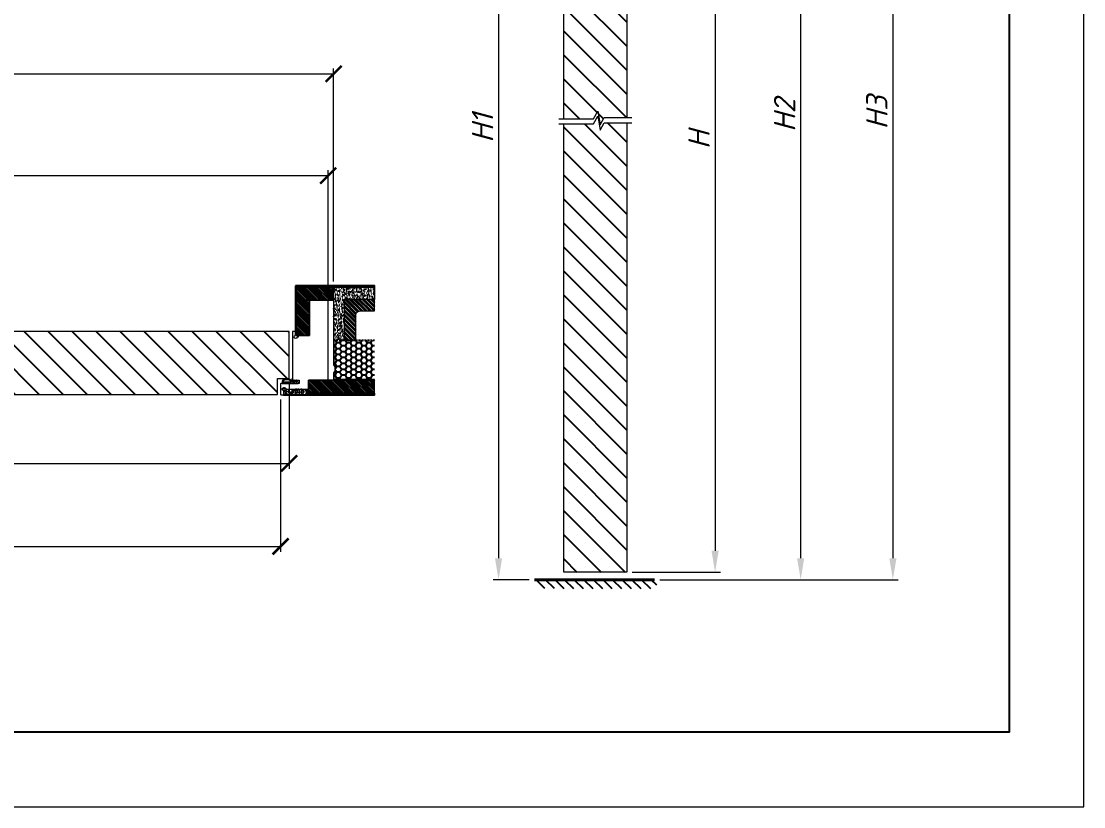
# Model space of a CAD drawing. Header units: millimetres. Extents: x 302870 to 307348, y 96600 to 99758.
# Drawn here: x 306354 to 307348, y 96600 to 97335 of the extents above; entities that cross this region are included whole.
import ezdxf

# ---------------------------------------------------------------- set-up
doc = ezdxf.new("R2010")
doc.units = ezdxf.units.MM
doc.linetypes.add('K5LT_THIN_INCLUDED_TO_HATCHING', pattern=[0])
doc.linetypes.add('TRATTOPUNTO', pattern=[25.4, 12.7, -6.35, 0, -6.35])
doc.layers.get('Defpoints').update_dxf_attribs({"color": 172})
for name, color, linetype, lineweight in [('A34_Detail', 253, 'Continuous', 25), ('Короба', 7, 'Continuous', 15), ('Размеры', 7, 'Continuous', 9), ('Стены', 7, 'Continuous', 40), ('Штамп-текст', 7, 'Continuous', 9)]:
    doc.layers.add(name, color=color, linetype=linetype, lineweight=lineweight)
doc.layers.add('RETINI', color=7, linetype='Continuous')
doc.styles.add('л30', font='isocpeur.ttf', dxfattribs={"oblique": 15})
doc.dimstyles.new('ISO-26', dxfattribs={"dimtxt": 20, "dimasz": 20, "dimexe": 5, "dimexo": 5, "dimgap": 5, "dimtad": 1, "dimdec": 1, "dimzin": 9, "dimdsep": 46, "dimtxsty": 'л30', "dimcen": 2.5, "dimclrd": 256, "dimclre": 7, "dimclrt": 256, "dimadec": 0, "dimazin": 0, "dimtfac": 1, "dimtdec": 1, "dimtmove": 0, "dimatfit": 3, "dimfxl": 1, "dimlwd": 5, "dimlwe": 5, "dimarcsym": 0})
pattern_1 = [(50, (162155.79, -27909.3642), (4.554616725, -0.39847714), [0.47625, -5.23875]), (355, (162155.79, -27909.364), (-0.88108554, 4.77642113), [0.381, -4.1910146]), (100.4514447, (162156.1697, -27909.3974), (3.67353118, 4.3779438), [0.40475022, -4.45225611]), (46.1842, (162155.79, -27908.094), (6.77697602, -1.0510582), [0.714375, -7.858125]), (96.6355576, (162156.355, -27908.182), (5.93510335, 6.18565311), [0.60712558, -6.6783902]), (351.184151, (162155.79, -27908.094), (5.93510335, 6.18565311), [0.57149918, -6.2864933]), (21, (162156.425, -27908.4117), (3.79035978, -2.556629955), [0.47625, -5.23875]), (326, (162156.425, -27908.4117), (1.54505071, 4.60469915), [0.381, -4.191]), (71.451445, (162156.741, -27908.625), (5.33541048, 2.04806922), [0.40475022, -4.45224844]), (37.5, (162155.7902, -27909.3642), (0.077215081, 2.113875972), [0, -4.1402, 0, -4.2545, 0, -4.206875]), (7.5, (162155.7902, -27909.3642), (1.670491563, 2.50451437), [0, -2.4257, 0, -4.04495, 0, -1.603375]), (327.5, (162154.3741, -27909.3642), (3.389764879, -0.1432186), [0, -1.5875, 0, -4.953, 0, -6.57225]), (317.5, (162153.739, -27909.3642), (3.703229535, 0.635662276), [0, -2.06375, 0, -3.2893, 0, -4.66725])]
pattern_2 = [(135, (162155.7902, -27909.3642), (-1.122532015, -1.122532015), [])]
pattern_3 = [(135, (176579.362, -28800.527), (-11.2253202, -11.2253202), [])]

# ---------------------------------------------------------------- blocks, each defined once
blk = doc.blocks.new('_ArchTick')
at = {"color": 0, "linetype": 'ByBlock', "const_width": 0.15}
blk.add_lwpolyline([(-0.5, -0.5), (0.5, 0.5)], dxfattribs=at)
blk = doc.blocks.new('*D16')
at = {"layer": 'Defpoints', "color": 0, "ltscale": 5, "transparency": 16777216}
for p in [(305392.83, 96986.26), (306596.83, 96986.26), (306596.83, 96843.85)]:
    blk.add_point(p, dxfattribs=at)
at = {"layer": 'Размеры', "color": 7, "lineweight": 5, "ltscale": 5, "transparency": 16777216}
for p, q in [((305392.83, 96981.26), (305392.83, 96838.85)), ((306596.83, 96981.26), (306596.83, 96838.85))]:
    blk.add_line(p, q, dxfattribs=at)
at = {"layer": 'Размеры', "lineweight": 5, "ltscale": 5, "transparency": 16777216}
blk.add_line((305392.83, 96843.85), (306596.83, 96843.85), dxfattribs=at)
at = {"layer": 'Размеры', "lineweight": 5, "ltscale": 5, "transparency": 16777216, "xscale": 15, "yscale": 15, "zscale": 15, "rotation": 180}
blk.add_blockref('_ArchTick', (305392.83, 96843.85), dxfattribs=at)
at = {"layer": 'Размеры', "lineweight": 5, "ltscale": 5, "transparency": 16777216, "xscale": 15, "yscale": 15, "zscale": 15}
blk.add_blockref('_ArchTick', (306596.83, 96843.85), dxfattribs=at)
at = {"layer": 'Размеры', "ltscale": 5, "transparency": 16777216, "insert": (305994.83, 96858.85), "char_height": 20, "attachment_point": 5, "style": 'л30'}
blk.add_mtext('L1', dxfattribs=at)
blk = doc.blocks.new('*D18')
at = {"layer": 'Defpoints', "color": 0, "ltscale": 5, "transparency": 16777216}
for p in [(306604.83, 97001.03), (305990.83, 96985.98), (306604.83, 96921.5)]:
    blk.add_point(p, dxfattribs=at)
at = {"layer": 'Размеры', "color": 7, "lineweight": 5, "ltscale": 5, "transparency": 16777216}
for p, q in [((306604.83, 96996.03), (306604.83, 96916.5)), ((305990.83, 96980.98), (305990.83, 96916.5))]:
    blk.add_line(p, q, dxfattribs=at)
at = {"layer": 'Размеры', "lineweight": 5, "ltscale": 5, "transparency": 16777216}
blk.add_line((305990.83, 96921.5), (306604.83, 96921.5), dxfattribs=at)
at = {"layer": 'Размеры', "lineweight": 5, "ltscale": 5, "transparency": 16777216, "xscale": 15, "yscale": 15, "zscale": 15, "rotation": 180}
blk.add_blockref('_ArchTick', (305990.83, 96921.5), dxfattribs=at)
at = {"layer": 'Размеры', "lineweight": 5, "ltscale": 5, "transparency": 16777216, "xscale": 15, "yscale": 15, "zscale": 15}
blk.add_blockref('_ArchTick', (306604.83, 96921.5), dxfattribs=at)
at = {"layer": 'Размеры', "ltscale": 5, "transparency": 16777216, "insert": (306288.02, 96936.5), "char_height": 20, "attachment_point": 5, "style": 'л30'}
blk.add_mtext('L', dxfattribs=at)
blk = doc.blocks.new('*D19')
at = {"layer": 'Defpoints', "color": 0, "ltscale": 5, "transparency": 16777216}
for p in [(306641.24, 97190.76), (305348.43, 97074.26), (306641.24, 97074.26)]:
    blk.add_point(p, dxfattribs=at)
at = {"layer": 'Размеры', "color": 7, "lineweight": 5, "ltscale": 5, "transparency": 16777216}
for p, q in [((305348.43, 97079.26), (305348.43, 97195.76)), ((306641.24, 97079.26), (306641.24, 97195.76))]:
    blk.add_line(p, q, dxfattribs=at)
at = {"layer": 'Размеры', "lineweight": 5, "ltscale": 5, "transparency": 16777216}
blk.add_line((305348.43, 97190.76), (306641.24, 97190.76), dxfattribs=at)
at = {"layer": 'Размеры', "lineweight": 5, "ltscale": 5, "transparency": 16777216, "xscale": 15, "yscale": 15, "zscale": 15, "rotation": 180}
blk.add_blockref('_ArchTick', (305348.43, 97190.76), dxfattribs=at)
at = {"layer": 'Размеры', "lineweight": 5, "ltscale": 5, "transparency": 16777216, "xscale": 15, "yscale": 15, "zscale": 15}
blk.add_blockref('_ArchTick', (306641.24, 97190.76), dxfattribs=at)
at = {"layer": 'Размеры', "ltscale": 5, "transparency": 16777216, "insert": (306074.05, 97205.76), "char_height": 20, "attachment_point": 5, "style": 'л30'}
blk.add_mtext('L2', dxfattribs=at)
blk = doc.blocks.new('*D20')
at = {"layer": 'Defpoints', "color": 0, "ltscale": 5, "transparency": 16777216}
for p in [(306646.44, 97285.93), (306646.44, 97086.76), (305343.22, 97073.14)]:
    blk.add_point(p, dxfattribs=at)
at = {"layer": 'Размеры', "color": 7, "lineweight": 5, "ltscale": 5, "transparency": 16777216}
for p, q in [((305343.22, 97078.14), (305343.22, 97290.93)), ((306646.44, 97091.76), (306646.44, 97290.93))]:
    blk.add_line(p, q, dxfattribs=at)
at = {"layer": 'Размеры', "lineweight": 5, "ltscale": 5, "transparency": 16777216}
blk.add_line((305343.22, 97285.93), (306646.44, 97285.93), dxfattribs=at)
at = {"layer": 'Размеры', "lineweight": 5, "ltscale": 5, "transparency": 16777216, "xscale": 15, "yscale": 15, "zscale": 15, "rotation": 180}
blk.add_blockref('_ArchTick', (305343.22, 97285.93), dxfattribs=at)
at = {"layer": 'Размеры', "lineweight": 5, "ltscale": 5, "transparency": 16777216, "xscale": 15, "yscale": 15, "zscale": 15}
blk.add_blockref('_ArchTick', (306646.44, 97285.93), dxfattribs=at)
at = {"layer": 'Размеры', "ltscale": 5, "transparency": 16777216, "insert": (306068.83, 97300.93), "char_height": 20, "attachment_point": 5, "style": 'л30'}
blk.add_mtext('L3', dxfattribs=at)
blk = doc.blocks.new('*D5')
at = {"layer": 'Defpoints', "color": 0, "ltscale": 5, "transparency": 16777216}
for p in [(306861.91, 97657.94), (306800.67, 96812.69, 0), (306834.24, 96812.69)]:
    blk.add_point(p, dxfattribs=at)
at = {"layer": 'Размеры', "color": 7, "lineweight": 5, "ltscale": 5, "transparency": 16777216}
for p, q in [((306856.91, 97657.94, 0), (306795.67, 97657.94, 0)), ((306829.24, 96812.69, 0), (306795.67, 96812.69, 0))]:
    blk.add_line(p, q, dxfattribs=at)
at = {"layer": 'Размеры', "lineweight": 5, "ltscale": 5, "transparency": 16777216}
blk.add_line((306800.67, 97637.94, 0), (306800.67, 96832.69, 0), dxfattribs=at)
at = {"layer": 'Размеры', "ltscale": 5, "transparency": 16777216}
for points in [[(306797.34, 97637.94, 0), (306804, 97637.94, 0), (306800.67, 97657.94, 0)], [(306797.34, 96832.69, 0), (306804, 96832.69, 0), (306800.67, 96812.69, 0)]]:
    blk.add_solid(points, dxfattribs=at)
at = {"layer": 'Размеры', "ltscale": 5, "transparency": 16777216, "insert": (306785.67, 97235.31, 0), "char_height": 20, "attachment_point": 5, "rotation": 90, "style": 'л30'}
blk.add_mtext('H1', dxfattribs=at)
blk = doc.blocks.new('*D6')
at = {"layer": 'Defpoints', "color": 0, "ltscale": 5, "transparency": 16777216}
for p in [(306920.62, 97665.94), (306920.62, 96819.69), (307003.14, 96819.69, 0)]:
    blk.add_point(p, dxfattribs=at)
at = {"layer": 'Размеры', "color": 7, "lineweight": 5, "ltscale": 5, "transparency": 16777216}
for p, q in [((306925.62, 97665.94, 0), (307008.14, 97665.94, 0)), ((306925.62, 96819.69, 0), (307008.14, 96819.69, 0))]:
    blk.add_line(p, q, dxfattribs=at)
at = {"layer": 'Размеры', "lineweight": 5, "ltscale": 5, "transparency": 16777216}
blk.add_line((307003.14, 97645.94, 0), (307003.14, 96839.69, 0), dxfattribs=at)
at = {"layer": 'Размеры', "ltscale": 5, "transparency": 16777216}
for points in [[(306999.81, 97645.94, 0), (307006.47, 97645.94, 0), (307003.14, 97665.94, 0)], [(306999.81, 96839.69, 0), (307006.47, 96839.69, 0), (307003.14, 96819.69, 0)]]:
    blk.add_solid(points, dxfattribs=at)
at = {"layer": 'Размеры', "ltscale": 5, "transparency": 16777216, "insert": (306988.14, 97224.31, 0), "char_height": 20, "attachment_point": 5, "rotation": 90, "style": 'л30'}
blk.add_mtext('H', dxfattribs=at)
blk = doc.blocks.new('*D7')
at = {"layer": 'Defpoints', "color": 0, "ltscale": 5, "transparency": 16777216}
for p in [(306949.91, 97702.34), (306946.58, 96812.69), (307083.17, 96812.69, 0)]:
    blk.add_point(p, dxfattribs=at)
at = {"layer": 'Размеры', "color": 7, "lineweight": 5, "ltscale": 5, "transparency": 16777216}
for p, q in [((306954.91, 97702.34, 0), (307088.17, 97702.34, 0)), ((306951.58, 96812.69, 0), (307088.17, 96812.69, 0))]:
    blk.add_line(p, q, dxfattribs=at)
at = {"layer": 'Размеры', "lineweight": 5, "ltscale": 5, "transparency": 16777216}
blk.add_line((307083.17, 97682.34, 0), (307083.17, 96832.69, 0), dxfattribs=at)
at = {"layer": 'Размеры', "ltscale": 5, "transparency": 16777216}
for points in [[(307079.84, 97682.34, 0), (307086.51, 97682.34, 0), (307083.17, 97702.34, 0)], [(307079.84, 96832.69, 0), (307086.51, 96832.69, 0), (307083.17, 96812.69, 0)]]:
    blk.add_solid(points, dxfattribs=at)
at = {"layer": 'Размеры', "ltscale": 5, "transparency": 16777216, "insert": (307068.17, 97247.27, 0), "char_height": 20, "attachment_point": 5, "rotation": 90, "style": 'л30'}
blk.add_mtext('H2', dxfattribs=at)
blk = doc.blocks.new('*D8')
at = {"layer": 'Defpoints', "color": 0, "ltscale": 5, "transparency": 16777216}
for p in [(306962.41, 97708.94), (306946.58, 96812.69), (307169.44, 96812.69, 0)]:
    blk.add_point(p, dxfattribs=at)
at = {"layer": 'Размеры', "color": 7, "lineweight": 5, "ltscale": 5, "transparency": 16777216}
for p, q in [((306967.41, 97708.94, 0), (307174.44, 97708.94, 0)), ((306951.58, 96812.69, 0), (307174.44, 96812.69, 0))]:
    blk.add_line(p, q, dxfattribs=at)
at = {"layer": 'Размеры', "lineweight": 5, "ltscale": 5, "transparency": 16777216}
blk.add_line((307169.44, 97688.94, 0), (307169.44, 96832.69, 0), dxfattribs=at)
at = {"layer": 'Размеры', "ltscale": 5, "transparency": 16777216}
for points in [[(307166.11, 97688.94, 0), (307172.78, 97688.94, 0), (307169.44, 97708.94, 0)], [(307166.11, 96832.69, 0), (307172.78, 96832.69, 0), (307169.44, 96812.69, 0)]]:
    blk.add_solid(points, dxfattribs=at)
at = {"layer": 'Размеры', "ltscale": 5, "transparency": 16777216, "insert": (307154.44, 97249.82, 0), "char_height": 20, "attachment_point": 5, "rotation": 90, "style": 'л30'}
blk.add_mtext('H3', dxfattribs=at)

msp = doc.modelspace()

# ---------------------------------------------------------------- hatches: boundary and pattern name
at = {"layer": 'A34_Detail'}
h = msp.add_hatch(dxfattribs=at)
h.set_pattern_fill('ANSI31', color=256, scale=0.5, angle=90, style=0)
h.set_pattern_definition(pattern_2)
h.paths.add_polyline_path([(306611.43, 97074.26), (306646.44, 97074.26), (306646.44, 97086.76), (306611.43, 97086.76)])
h = msp.add_hatch(dxfattribs=at)
h.set_pattern_fill('ANSI31', color=256, scale=0.5, angle=90, style=0)
h.set_pattern_definition(pattern_2)
h.paths.add_polyline_path([(306623.93, 97041.26), (306623.93, 97074.26), (306611.43, 97074.26), (306611.43, 97041.26)])
h = msp.add_hatch(dxfattribs=at)
h.set_pattern_fill('ANSI31', color=256, scale=0.5, angle=90, style=0)
h.set_pattern_definition(pattern_2)
h.paths.add_polyline_path([(306622.94, 96986.77), (306684.75, 96986.77), (306684.75, 96999.27), (306622.94, 96999.27)])
at = {"layer": 'RETINI', "linetype": 'Continuous'}
h = msp.add_hatch(dxfattribs=at)
h.set_pattern_fill('ANSI31', color=8, scale=5, angle=90)
h.set_pattern_definition(pattern_3)
h.paths.add_polyline_path([(306861.62, 97654.92), (306876.67, 97654.92), (306876.67, 97665.94), (306920.62, 97665.94), (306920.62, 97245), (306899.55, 97245), (306895.6, 97238.17), (306893.5, 97251.17), (306889.37, 97244.02), (306861.62, 97244.02)])
h = msp.add_hatch(dxfattribs=at)
h.set_pattern_fill('ANSI31', color=8, scale=5, angle=90)
h.set_pattern_definition(pattern_3)
h.paths.add_polyline_path([(306861.62, 97239.15), (306889.37, 97239.15), (306893.5, 97246.3), (306895.6, 97233.31), (306899.55, 97240.14), (306920.62, 97240.14), (306920.62, 96819.69), (306861.62, 96819.69)])
h = msp.add_hatch(dxfattribs=at)
h.set_pattern_fill('AR-CONC', color=8, scale=0.025, style=0)
h.set_pattern_definition(pattern_1)
h.paths.add_polyline_path([(306610.85, 97087.76), (306610.85, 97043.92), (306611.43, 97043.92), (306611.43, 97086.76), (306684.75, 97086.76), (306684.75, 97087.76)])
h = msp.add_hatch(dxfattribs=at)
h.set_pattern_fill('AR-CONC', color=8, scale=0.025, angle=90, style=0)
h.set_pattern_definition([(140, (162155.79, -27909.3642), (0.39847714, 4.554616725), [0.47625, -5.23875]), (85, (162155.79, -27909.364), (-4.77642113, -0.88108554), [0.381, -4.1910146]), (190.4514447, (162155.8234, -27908.9847), (-4.3779438, 3.67353118), [0.40475022, -4.45225611]), (136.1842, (162154.52, -27909.364), (1.0510582, 6.77697602), [0.714375, -7.858125]), (186.6355576, (162154.608, -27908.7995), (-6.18565311, 5.93510335), [0.60712558, -6.6783902]), (81.184151, (162154.52, -27909.364), (-6.18565311, 5.93510335), [0.57149918, -6.2864933]), (111, (162154.8377, -27908.7292), (2.556629955, 3.79035978), [0.47625, -5.23875]), (56, (162154.8377, -27908.729), (-4.60469915, 1.54505071), [0.381, -4.191]), (161.451445, (162155.0507, -27908.4134), (-2.04806922, 5.33541048), [0.40475022, -4.45224844]), (127.5, (162155.7902, -27909.3642), (-2.113875972, 0.077215081), [0, -4.1402, 0, -4.2545, 0, -4.206875]), (97.5, (162155.7902, -27909.3642), (-2.50451437, 1.670491563), [0, -2.4257, 0, -4.04495, 0, -1.603375]), (57.5, (162155.7902, -27910.7803), (0.1432186, 3.389764879), [0, -1.5875, 0, -4.953, 0, -6.57225]), (47.5, (162155.7902, -27911.4153), (-0.635662276, 3.703229535), [0, -2.06375, 0, -3.2893, 0, -4.66725])])
h.paths.add_polyline_path([(306646.44, 97036.76), (306656.24, 97036.76), (306656.24, 97074.95), (306684.75, 97074.95), (306684.75, 97086.76), (306646.44, 97086.76)])
h = msp.add_hatch(dxfattribs=at)
h.set_pattern_fill('ANSI32', scale=0.3, angle=90, style=0)
h.set_pattern_definition([(135, (162155.7902, -27909.3642), (-2.020557627, -2.020557627), []), (135, (162155.7902, -27908.0172), (-2.020557627, -2.020557627), [])])
edge = h.paths.add_edge_path()
edge.add_line((306656.24, 97036.76), (306667.24, 97036.76))
edge.add_line((306667.24, 97036.76), (306667.24, 97060.14))
edge.add_arc((306671.24, 97060.14), 4, 90, 180, ccw=False)
edge.add_line((306671.24, 97064.14), (306684.75, 97064.14))
edge.add_line((306684.75, 97064.14), (306684.75, 97074.95))
edge.add_line((306684.75, 97074.95), (306656.24, 97074.95))
edge.add_line((306656.24, 97074.95), (306656.24, 97036.76))
h = msp.add_hatch(dxfattribs=at)
h.set_pattern_fill('ANSI31', color=8, scale=5, angle=90)
h.set_pattern_definition([(135, (177574.981, -28628.584), (-11.2253202, -11.2253202), [])])
h.paths.add_polyline_path([(306604.83, 97032.22), (306604.83, 97035.22), (306604.83, 97044.98), (306563.42, 97044.98), (306001.83, 97044.98), (306001.83, 96999.48), (306007.83, 96999.48), (306007.83, 96996.48), (305990.83, 96996.48), (305990.83, 96985.98), (306593.81, 96985.98), (306593.81, 97000.48), (306593.81, 97001.03), (306604.83, 97001.03)])
h = msp.add_hatch(color=254, dxfattribs=at)
edge = h.paths.add_edge_path()
edge.add_line((306646.44, 97036.76), (306646.44, 97013.74))
edge.add_arc((306647.69, 97013.74), 1.25, 180, 235.61157)
edge.add_arc((306646.27, 97011.68), 1.25, 0, 55.61157, ccw=False)
edge.add_line((306647.52, 97011.68), (306647.52, 97008.18))
edge.add_arc((306646.27, 97008.18), 1.25, -55.61157, 0, ccw=False)
edge.add_arc((306647.69, 97006.12), 1.25, 124.38843, 180)
edge.add_line((306646.44, 97006.12), (306646.44, 97000.52))
edge.add_arc((306647.69, 97000.52), 1.25, 180, 270)
edge.add_line((306647.69, 96999.27), (306684.75, 96999.27))
edge.add_line((306684.75, 96999.27), (306684.75, 96999.87))
edge.add_line((306684.75, 96999.87), (306647.69, 96999.87))
edge.add_arc((306647.69, 97000.52), 0.65, 180, 270, ccw=False)
edge.add_line((306647.04, 97000.52), (306647.04, 97006.12))
edge.add_arc((306647.69, 97006.12), 0.65, 124.38843, 180, ccw=False)
edge.add_arc((306646.27, 97008.18), 1.85, 304.38843, 360)
edge.add_line((306648.12, 97008.18), (306648.12, 97011.68))
edge.add_arc((306646.27, 97011.68), 1.85, 360, 415.61157)
edge.add_arc((306647.69, 97013.74), 0.65, 180, 235.61157, ccw=False)
edge.add_line((306647.04, 97013.74), (306647.04, 97036.76))
edge.add_line((306647.04, 97036.76), (306646.44, 97036.76))
h = msp.add_hatch(dxfattribs=at)
h.set_pattern_fill('HONEY', angle=180)
h.set_pattern_definition([(180, (260865.684, 93256.2547), (-4.7625, -2.74963064), [3.175, -6.35]), (300, (260865.684, 93256.2547), (4.76249999, -2.74963066), [3.175, -6.35]), (240, (260865.684, 93256.2547), (-1e-08, -5.4992613), [-6.35, 3.175])])
edge = h.paths.add_edge_path()
edge.add_arc((306647.69, 97013.74), 0.65, 180, 235.61157)
edge.add_arc((306646.27, 97011.68), 1.85, 0, 55.61157, ccw=False)
edge.add_line((306648.12, 97011.68), (306648.12, 97008.18))
edge.add_arc((306646.27, 97008.18), 1.85, -55.61157, 0, ccw=False)
edge.add_arc((306647.69, 97006.12), 0.65, 124.38843, 180)
edge.add_line((306647.04, 97006.12), (306647.04, 97000.52))
edge.add_arc((306647.69, 97000.52), 0.65, 180, 270)
edge.add_line((306647.69, 96999.87), (306684.75, 96999.87))
edge.add_line((306684.75, 96999.87), (306684.75, 97036.76))
edge.add_line((306684.75, 97036.76), (306647.04, 97036.76))
edge.add_line((306647.04, 97036.76), (306647.04, 97013.74))
h = msp.add_hatch(dxfattribs=at)
h.set_pattern_fill('AR-CONC', color=8, scale=0.025, style=0)
h.set_pattern_definition(pattern_1)
edge = h.paths.add_edge_path()
edge.add_line((306614.53, 96990.98), (306602.23, 96990.98))
edge.add_line((306602.23, 96990.98), (306601.54, 96990.98))
edge.add_arc((306601.54, 96991.18), 0.2, 186.75633, 270, ccw=False)
edge.add_arc((306599.85, 96990.98), 1.5, 6.75633, 263.24367)
edge.add_arc((306599.65, 96989.29), 0.2, 0, 83.24367, ccw=False)
edge.add_line((306599.85, 96989.29), (306599.85, 96988.72))
edge.add_arc((306599.65, 96988.72), 0.2, -90, 0, ccw=False)
edge.add_arc((306599.65, 96988.32), 0.2, 90, 194.47751)
edge.add_arc((306599.65, 96988.22), 0.2, 165.52249, 270)
edge.add_arc((306599.65, 96987.82), 0.2, 0, 90, ccw=False)
edge.add_line((306599.85, 96987.82), (306599.85, 96987.72))
edge.add_arc((306599.65, 96987.72), 0.2, -90, 0, ccw=False)
edge.add_arc((306599.65, 96987.32), 0.2, 90, 194.47751)
edge.add_arc((306599.65, 96987.22), 0.2, 165.52249, 270)
edge.add_arc((306599.65, 96986.82), 0.2, 0, 90, ccw=False)
edge.add_line((306599.85, 96986.82), (306599.85, 96985.96))
edge.add_arc((306599.65, 96985.96), 0.2, -90, 0, ccw=False)
edge.add_line((306599.65, 96985.76), (306684.75, 96985.76))
edge.add_line((306684.75, 96985.76), (306684.75, 96986.77))
edge.add_line((306684.75, 96986.77), (306622.94, 96986.77))
edge.add_line((306622.94, 96986.77), (306622.94, 96991.18))
edge.add_arc((306622.74, 96991.18), 0.2, -90, 0, ccw=False)
edge.add_line((306622.74, 96990.98), (306622.63, 96990.98))
edge.add_line((306622.63, 96990.98), (306614.53, 96990.98))
h = msp.add_hatch(dxfattribs=at)
h.set_pattern_fill('ANSI31', color=8, scale=2, angle=90)
h.set_pattern_definition([(135, (179899.044, -24968.011), (-4.49012806, -4.49012806), [])])
h.paths.add_polyline_path([(306948, 96812.69), (306835.67, 96812.69), (306836.05, 96804.37), (306948.39, 96804.37)])

# ---------------------------------------------------------------- linework, layer by layer
at = {"color": 7, "linetype": 'TRATTOPUNTO', "ltscale": 0.1}
msp.add_line((306646.44, 97036.76), (306684.75, 97036.76), dxfattribs=at)
at = {"ltscale": 5}
msp.add_lwpolyline([(305137.81, 98010.74), (307278.04, 98010.74), (307278.04, 96670.12), (305137.81, 96670.12)], close=True, dxfattribs=at)
at = {"lineweight": 13}
for points in [[(306857, 97244.02), (306889.37, 97244.02), (306893.5, 97251.17), (306895.6, 97238.17), (306899.55, 97245), (306925.25, 97245)], [(306857, 97239.15), (306889.37, 97239.15), (306893.5, 97246.3), (306895.6, 97233.31), (306899.55, 97240.14), (306925.25, 97240.14)]]:
    msp.add_lwpolyline(points, dxfattribs=at)
msp.add_lwpolyline([(306610.85, 97087.76), (306610.85, 97043.92), (306611.43, 97043.92), (306611.43, 97086.76), (306684.75, 97086.76), (306684.75, 97087.76)], close=True)
msp.add_lwpolyline([(306599.65, 96985.76), (306684.75, 96985.76), (306684.75, 96986.78), (306623.85, 96986.78)])
at = {"layer": 'Короба'}
msp.add_line((306646.44, 97086.76), (306646.44, 97036.76), dxfattribs=at)
at = {"layer": 'Короба', "ltscale": 10}
for p, q in [((306658.44, 97086.76), (306683.25, 97086.76)), ((306684.75, 97086.76), (306684.75, 97074.95)), ((306684.75, 96999.27, 0), (306684.75, 96999.87))]:
    msp.add_line(p, q, dxfattribs=at)
for points in [[(306611.43, 97074.26), (306646.44, 97074.26), (306646.44, 97086.76), (306611.43, 97086.76)], [(306623.93, 97041.26), (306623.93, 97074.26), (306611.43, 97074.26), (306611.43, 97041.26)], [(306622.94, 96986.77), (306684.75, 96986.77), (306684.75, 96999.27), (306622.94, 96999.27)]]:
    msp.add_lwpolyline(points, close=True, dxfattribs=at)
at = {"layer": 'Короба', "color": 1}
msp.add_lwpolyline([(306612.54, 97039.76, 0.380082), (306612.34, 97039.59, -2.061418), (306610.68, 97041.25, 0.380082), (306610.85, 97041.45), (306610.85, 97044.78, 0.414214), (306610.65, 97044.98), (306608.33, 97044.98, 0.414214), (306607.83, 97044.48), (306607.83, 96999.28, 0.414214), (306608.03, 96999.08), (306608.43, 96999.08, 0.39996), (306608.63, 96999.27), (306614.13, 96999.27, -0.414214), (306614.33, 96999.07), (306614.33, 96996.47, -0.414214), (306614.13, 96996.27), (306597.33, 96996.27, 0.414214), (306596.83, 96995.77), (306596.83, 96986.26, 0.414214), (306597.33, 96985.76), (306599.65, 96985.76, 0.414214), (306599.85, 96985.96), (306599.85, 96989.29, 0.380082), (306599.68, 96989.49, -2.061418), (306601.34, 96991.15, 0.380082), (306601.54, 96990.98), (306622.74, 96990.98, 0.414214), (306622.94, 96991.18), (306622.94, 96999.27), (306641.24, 96999.27), (306641.24, 97074.26), (306623.93, 97074.26), (306623.93, 97041.26), (306613.36, 97041.26), (306613.36, 97039.76)], format="xyb", close=True, dxfattribs=at)
at = {"layer": 'Короба', "ltscale": 10}
msp.add_lwpolyline([(306656.24, 97036.76), (306667.24, 97036.76), (306667.24, 97060.14, -0.414214), (306671.24, 97064.14), (306684.75, 97064.14), (306684.75, 97074.95), (306656.24, 97074.95)], format="xyb", close=True, dxfattribs=at)
at = {"layer": 'Короба'}
for points in [[(306646.44, 97036.76), (306646.44, 97013.74, 0.247529), (306646.98, 97012.71, -0.247529), (306647.52, 97011.68), (306647.52, 97008.18, -0.247529), (306646.98, 97007.15, 0.247529), (306646.44, 97006.12), (306646.44, 97000.52, 0.414214), (306647.69, 96999.27), (306683.25, 96999.27)], [(306684.75, 96999.87), (306647.69, 96999.87, -0.414214), (306647.04, 97000.52), (306647.04, 97006.12, -0.247529), (306647.32, 97006.65, 0.247529), (306648.12, 97008.18), (306648.12, 97011.68, 0.247529), (306647.32, 97013.21, -0.247529), (306647.04, 97013.74), (306647.04, 97036.76)], [(306598.19, 96997.27), (306598.19, 96996.37), (306598.19, 96996.33), (306598.21, 96996.29), (306598.22, 96996.24), (306598.25, 96996.21), (306598.28, 96996.17), (306598.32, 96996.15), (306598.37, 96996.14), (306598.41, 96996.12), (306598.45, 96996.12), (306598.5, 96996.13), (306598.54, 96996.15), (306598.58, 96996.17), (306598.62, 96996.2), (306598.64, 96996.23), (306598.67, 96996.27), (306607.71, 96996.27), (306607.72, 96996.25), (306607.74, 96996.22), (306607.77, 96996.2), (306607.8, 96996.18), (306607.83, 96996.18), (306607.86, 96996.18), (306607.9, 96996.18), (306607.93, 96996.2), (306607.96, 96996.22), (306607.98, 96996.24), (306607.99, 96996.27), (306608.59, 96996.27), (306608.61, 96996.25), (306608.63, 96996.22), (306608.65, 96996.2), (306608.69, 96996.18), (306608.72, 96996.18), (306608.75, 96996.18), (306608.78, 96996.18), (306608.82, 96996.19), (306608.84, 96996.22), (306608.86, 96996.24), (306608.88, 96996.27), (306609.51, 96996.27), (306609.52, 96996.24), (306609.54, 96996.21), (306609.57, 96996.19), (306609.6, 96996.18), (306609.63, 96996.18), (306609.67, 96996.18), (306609.7, 96996.18), (306609.73, 96996.2), (306609.75, 96996.22), (306609.77, 96996.24), (306609.79, 96996.27), (306610.5, 96996.27), (306610.51, 96996.24), (306610.53, 96996.22), (306610.56, 96996.19), (306610.59, 96996.18), (306610.63, 96996.17), (306610.66, 96996.17), (306610.69, 96996.18), (306610.72, 96996.2), (306610.75, 96996.22), (306610.77, 96996.24), (306610.79, 96996.27), (306613.02, 96996.27), (306613.09, 96996.28), (306613.16, 96996.29), (306613.22, 96996.31), (306613.28, 96996.33), (306613.34, 96996.37), (306613.39, 96996.41), (306613.44, 96996.46), (306613.48, 96996.52), (306613.51, 96996.57), (306613.54, 96996.64), (306613.56, 96996.71), (306613.57, 96996.77), (306613.57, 96996.84), (306613.56, 96996.9), (306613.55, 96996.97), (306613.53, 96997.03), (306613.5, 96997.09), (306613.34, 96997.37), (306611.64, 96999.17), (306611.6, 96999.2), (306611.56, 96999.23), (306611.52, 96999.25), (306611.47, 96999.26), (306611.42, 96999.27), (306611.37, 96999.26), (306611.32, 96999.25), (306611.28, 96999.23), (306611.23, 96999.2), (306611.2, 96999.17), (306611.17, 96999.13), (306611.15, 96999.09), (306611.13, 96999.03), (306611.13, 96998.99), (306611.12, 96998.94), (306611.14, 96998.89), (306611.15, 96998.84), (306611.17, 96998.8), (306612.11, 96997.37), (306611.34, 96997.37), (306609.65, 96999.17), (306609.61, 96999.2), (306609.57, 96999.23), (306609.52, 96999.25), (306609.47, 96999.26), (306609.43, 96999.27), (306609.38, 96999.26), (306609.33, 96999.25), (306609.28, 96999.23), (306609.24, 96999.2), (306609.21, 96999.17), (306609.17, 96999.13), (306609.15, 96999.09), (306609.14, 96999.03), (306609.13, 96998.99), (306609.13, 96998.94), (306609.14, 96998.89), (306609.16, 96998.84), (306609.18, 96998.8), (306610.12, 96997.37), (306608.79, 96997.37), (306608.75, 96997.37), (306608.65, 96997.39), (306608.55, 96997.41), (306608.45, 96997.44), (306608.36, 96997.47), (306608.27, 96997.52), (306608.19, 96997.57), (306608.11, 96997.63), (306608.03, 96997.69), (306607.96, 96997.76), (306607.9, 96997.83), (306607.84, 96997.92), (306607.79, 96998.01), (306607.75, 96998.09), (306607.72, 96998.18), (306607.69, 96998.28), (306607.66, 96998.38), (306607.65, 96998.48), (306607.65, 96998.58), (306607.65, 96998.67), (306607.83, 97000.65), (306607.72, 97000.64), (306607.65, 97000.63), (306607.59, 97000.61), (306607.51, 97000.58), (306607.45, 97000.55), (306607.4, 97000.51), (306607.34, 97000.46), (306607.3, 97000.41), (306607.26, 97000.35), (306607.23, 97000.29), (306607.2, 97000.22), (306607.19, 97000.15), (306606.98, 96999), (306607.01, 96998.99), (306607.05, 96998.97), (306607.07, 96998.95), (306607.09, 96998.92), (306607.1, 96998.89), (306607.11, 96998.85), (306607.1, 96998.82), (306607.09, 96998.79), (306607.07, 96998.75), (306607.04, 96998.73), (306607.01, 96998.72), (306606.98, 96998.71), (306606.94, 96998.7), (306606.91, 96998.71), (306606.87, 96998.73), (306606.85, 96998.75), (306606.83, 96998.77), (306606.81, 96998.81), (306606.81, 96998.84), (306606.81, 96998.88), (306606.82, 96998.91), (306606.84, 96998.94, 0.27125), (306602.19, 97000.73, 0.15567), (306599.05, 96999.37, 0.179807), (306598.19, 96997.42), (306598.19, 96996.33)]]:
    msp.add_lwpolyline(points, format="xyb", dxfattribs=at)
msp.add_lwpolyline([(306599.09, 96997.37), (306599.09, 96997.34), (306599.08, 96997.31), (306599.05, 96997.3), (306599.04, 96997.28), (306599.01, 96997.27), (306598.98, 96997.27), (306598.95, 96997.28), (306598.93, 96997.3), (306598.91, 96997.31), (306598.89, 96997.34), (306598.89, 96997.37, -0.159791), (306599.55, 96998.84, -0.155291), (306602.29, 97000, -0.312644), (306606.62, 96997.98), (306606.65, 96997.94), (306606.67, 96997.88), (306606.69, 96997.83), (306606.69, 96997.77), (306606.69, 96997.72), (306606.68, 96997.66), (306606.66, 96997.61), (306606.64, 96997.55), (306606.61, 96997.51), (306606.57, 96997.47), (306606.52, 96997.44), (306606.47, 96997.41), (306606.42, 96997.39), (306606.37, 96997.38), (306606.31, 96997.37)], format="xyb", close=True, dxfattribs=at)
at = {"layer": 'Размеры', "linetype": 'K5LT_THIN_INCLUDED_TO_HATCHING', "elevation": 0}
for points in [[(306861.62, 97244.02), (306861.62, 97654.92), (306876.67, 97654.92), (306876.67, 97665.94), (306920.62, 97665.94), (306920.62, 97245)], [(306920.62, 97240.14), (306920.62, 96819.69), (306861.62, 96819.69), (306861.62, 97239.15)]]:
    msp.add_lwpolyline(points, dxfattribs=at)
at = {"layer": 'Размеры', "linetype": 'K5LT_THIN_INCLUDED_TO_HATCHING'}
msp.add_lwpolyline([(305990.83, 96985.98), (306593.81, 96985.98), (306593.81, 97000.48), (306593.81, 97000.48), (306593.81, 97001.03), (306604.83, 97001.03), (306604.83, 97032.22), (306604.83, 97032.22), (306604.83, 97035.22), (306604.83, 97035.22), (306604.83, 97044.98), (306563.42, 97044.98), (306001.83, 97044.98), (306001.83, 96999.48), (306007.83, 96999.48), (306007.83, 96996.48), (305990.83, 96996.48)], dxfattribs=at)
at = {"layer": 'Стены'}
msp.add_line((306834.24, 96812.69), (306946.58, 96812.69), dxfattribs=at)
at = {"layer": 'Штамп-текст', "ltscale": 5}
for points in [[(307347.93, 96600.22), (307347.93, 99758.23), (302869.62, 99758.23), (302869.62, 96600.22)], [(303009.41, 96670.12), (307278.04, 96670.12), (307278.04, 99688.34), (303009.41, 99688.34)], [(307278.04, 96670.12), (307278.04, 99688.34), (303009.41, 99688.34), (303009.41, 96670.12)]]:
    msp.add_lwpolyline(points, close=True, dxfattribs=at)

# ---------------------------------------------------------------- dimensions: what is measured, and where the dimension line sits
at = {"layer": 'Размеры', "ltscale": 5}
for base, p1, p2, text, picture, middle in [((307169.44, 96812.69, 0), (306962.41, 97708.94), (306946.58, 96812.69), 'H3', '*D8', (307169.44, 97249.82, 0)), ((307083.17, 96812.69, 0), (306949.91, 97702.34), (306946.58, 96812.69), 'H2', '*D7', (307083.17, 97247.27, 0)), ((307003.14, 96819.69, 0), (306920.62, 97665.94), (306920.62, 96819.69), 'H', '*D6', (307003.14, 97224.31, 0))]:
    dim = msp.add_linear_dim(base=base, p1=p1, p2=p2, angle=90, text=text, dimstyle='ISO-26', dxfattribs=at)
    dim.commit()
    dim.dimension.update_dxf_attribs({"geometry": picture, "text_midpoint": middle, "dimtype": 160})
dim = msp.add_linear_dim(base=(306800.67, 96812.69, 0), p1=(306861.91, 97657.94), p2=(306834.24, 96812.69), angle=90, text='H1', dimstyle='ISO-26', dxfattribs=at)
dim.commit()
dim.dimension.update_dxf_attribs({"geometry": '*D5', "text_midpoint": (306785.67, 97235.31, 0)})
for base, p1, p2, text, picture, middle in [((306646.44, 97285.93), (305343.22, 97073.14), (306646.44, 97086.76), 'L3', '*D20', (306068.83, 97285.93)), ((306641.24, 97190.76), (305348.43, 97074.26), (306641.24, 97074.26), 'L2', '*D19', (306074.05, 97190.76)), ((306604.83, 96921.5), (305990.83, 96985.98), (306604.83, 97001.03), 'L', '*D18', (306288.02, 96921.5)), ((306596.83, 96843.85), (305392.83, 96986.26), (306596.83, 96986.26), 'L1', '*D16', (305994.83, 96843.85))]:
    dim = msp.add_linear_dim(base=base, p1=p1, p2=p2, text=text, dimstyle='ISO-26', override={"dimasz": 15, "dimblk1": 'ArchTick', "dimblk2": 'ArchTick', "dimsah": 1}, dxfattribs=at)
    dim.commit()
    dim.dimension.update_dxf_attribs({"geometry": picture, "text_midpoint": middle, "dimtype": 160})

doc.saveas('drawing.dxf')
